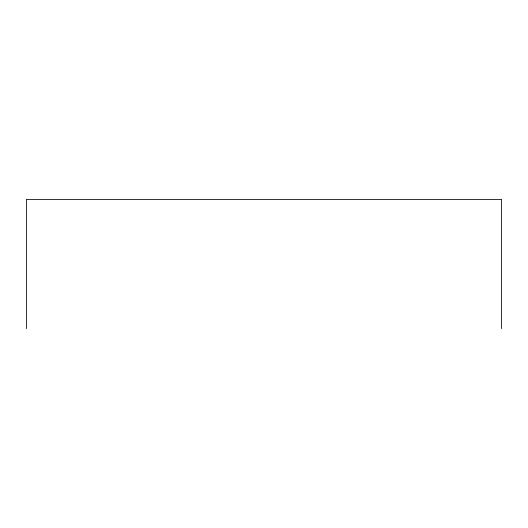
<?xml version="1.0" encoding="UTF-8"?>
<svg xmlns="http://www.w3.org/2000/svg" width="528" height="528" viewBox="0 0 528 528"><rect width="100%" height="100%" fill="white"/><g stroke="black" fill="none" stroke-linecap="round" stroke-linejoin="round"><path stroke-width="0.79" d="M501.6 328.607L501.6 199.393L26.4 199.393L26.4 328.607"/></g></svg>
